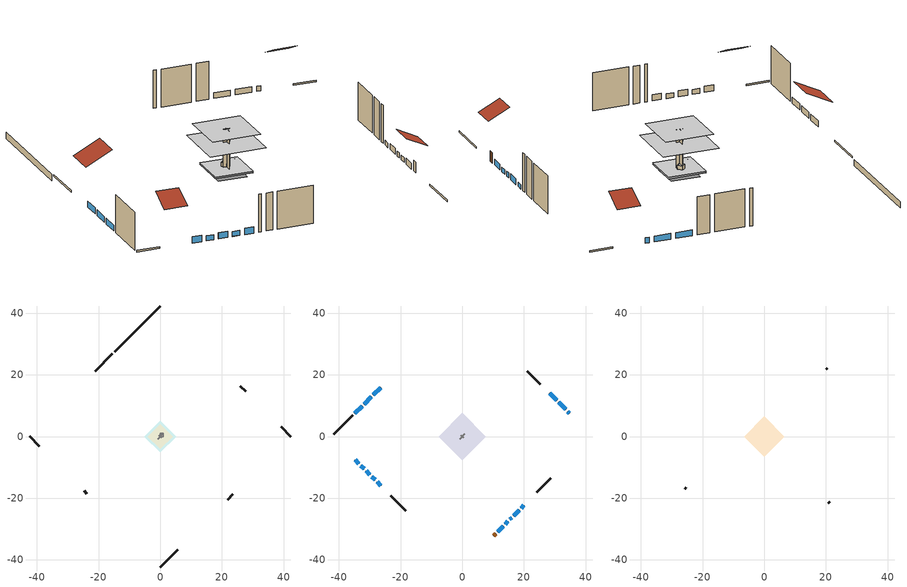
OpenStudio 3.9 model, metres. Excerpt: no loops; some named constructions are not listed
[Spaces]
garage 1
 floor foundation (Slab1 construction): -5.17,0 0,5.17 5.17,0 0,-5.17 z0
 wall outside (Wall1 construction): 27.69,14.62 25.97,16.34 z0.3:7.62
 wall outside (Wall2 construction): 21.82,-20.48 23.55,-18.76 z0.3:7.62
 wall outside (Wall12 construction): -24.67,-17.64 -23.81,-18.5 z0.3:7.62
 wall to conditioned space 1 (Wall5 construction Reversed): 0.86,0.86 -0.86,-0.86 z0.3:7.62
 wall to conditioned space 1 (Wall6 construction Reversed): -0.43,0.43 0.43,-0.43 z0.3:7.62
crawlspace - vented 1
 floor foundation (Slab2 construction): -3.99,0 0,3.99 3.99,0 0,-3.99 z-0.91
 wall outside (RimJoist1 construction): -15.49,26.82 -21.09,21.22 z0.3:0.61
 wall outside (RimJoist2 construction): 42.31,0 39.2,3.1 z0.3:0.61
 wall outside (RimJoist3 construction): 0,-42.31 5.6,-36.7 z0.3:0.61
 wall outside (RimJoist4 construction): -42.31,0 -39.2,-3.1 z0.3:0.61
 wall foundation (FoundationWall1 construction): 0,42.31 -14.83,27.48 z-0.91:0.3
furnace airloop ret air space
 floor adiabatic (AdiabaticConst): 0,0 0,1 1,1 1,0 z0
 wall adiabatic (AdiabaticConst): 0,1 0,0 1,0 1,1 0,1 z0:1
 ceiling adiabatic (AdiabaticConst): 1,0 1,1 0,1 0,0 z1
conditioned space 1
 floor to crawlspace - vented 1 (Floor1 construction): -3.99,0 0,3.99 3.99,0 0,-3.99 z0.3
 floor to garage 1 (Floor3 construction): -5.17,0 0,5.17 5.17,0 0,-5.17 z0.3
 floor adiabatic (AdiabaticFloorConstruction): -7.65,0 0,7.65 7.65,0 0,-7.65 z5.18
 wall outside (Wall3 construction): -35.48,6.83 -41.65,0.66 z0.3:7.62
 wall outside (Wall4 construction): 25.31,17 21.15,21.16 z0.3:7.62
 wall outside (Wall7 construction): 24.21,-18.1 28.73,-13.58 z0.3:7.62
 wall outside (Wall8 construction): -23.15,-19.16 -18.26,-24.05 z0.3:7.62
 wall outside (AdiabaticWallConstruction): -26.45,15.86 -28.8,13.51 / -29.46,12.85 -31.81,10.49 / -32.47,9.84 -34.82,7.48 / 16.66,-25.65 18.42,-23.89 / 11.47,-30.83 13.23,-29.08 z0.3:1.43; 34.74,7.57 34.21,8.1 z0.3:1.31; 33.55,8.76 31.28,11.03 / 30.62,11.69 28.35,13.96 z0.3:1.37; 15.48,-26.83 16.01,-26.3 z0.3:1.28; 19.07,-23.24 20.01,-22.3 / 13.88,-28.43 14.82,-27.48 z0.3:1.16; -34.74,-7.57 -33.49,-8.82 / -31.18,-11.13 -29.93,-12.37 / -27.62,-14.69 -26.37,-15.93 z0.3:1.49; -32.84,-9.47 -31.83,-10.47 / -29.28,-13.03 -28.28,-14.03 z0.3:1.25
 wall outside (AdiabaticWallConstruction 1): 10.17,-32.14 10.82,-31.49 z0.3:2.34
 window (WindowConstruction): -26.45,15.86 -28.8,13.51 z0.3:1.43
 window (WindowConstruction 1): -29.46,12.85 -31.81,10.5 z0.3:1.43
 window (WindowConstruction 2): -32.47,9.84 -34.82,7.49 z0.3:1.43
 window (WindowConstruction 3): 34.74,7.57 34.21,8.1 z0.3:1.31
 window (WindowConstruction 4): 33.55,8.76 31.28,11.03 z0.3:1.37
 window (WindowConstruction 5): 30.62,11.69 28.35,13.96 z0.3:1.37
 window (WindowConstruction 6): 15.48,-26.83 16,-26.3 z0.3:1.28
 window (WindowConstruction 7): 16.66,-25.65 18.41,-23.89 z0.3:1.43
 window (WindowConstruction 8): 19.07,-23.24 20.01,-22.3 z0.3:1.16
 window (WindowConstruction 9): 11.47,-30.83 13.23,-29.08 z0.3:1.43
 window (WindowConstruction 10): 13.88,-28.42 14.82,-27.49 z0.3:1.16
 window (WindowConstruction 11): -34.74,-7.57 -33.49,-8.82 z0.3:1.49
 window (WindowConstruction 12): -32.84,-9.47 -31.83,-10.47 z0.3:1.25
 window (WindowConstruction 13): -31.18,-11.13 -29.93,-12.37 z0.3:1.49
 window (WindowConstruction 14): -29.28,-13.03 -28.28,-14.03 z0.3:1.25
 window (WindowConstruction 15): -27.62,-14.69 -26.38,-15.93 z0.3:1.49
 door (Door): 10.17,-32.14 10.82,-31.49 z0.3:2.34
 ceiling adiabatic (AdiabaticFloorConstruction): 0,-7.65 7.65,0 0,7.65 -7.65,0 z5.18
attic - vented 1
 floor to conditioned space 1 (Floor2 construction Reversed): -6.53,0 0,6.53 6.53,0 0,-6.53 z7.62
 wall outside (Wall9 construction): 20.49,21.81 20.1,22.21 z0.3:7.62
 wall outside (Wall10 construction): -25.72,-16.59 -25.33,-16.98 z0.3:7.62
 wall outside (Wall11 construction): 20.67,-21.64 21.17,-21.14 z0.3:7.62
 roof outside (Roof1 construction): -25.79,16.52,7.62 -22.17,12.9,10.18 -18.13,16.94,10.18 -21.75,20.56,7.62
 roof outside (Roof2 construction): 35.39,6.91,7.62 32.57,4.09,9.61 35.73,0.94,9.61 38.55,3.76,7.62
 roof outside (Roof3 construction): -35.39,-6.91,7.62 -32.57,-4.09,9.61 -35.73,-0.94,9.61 -38.55,-3.76,7.62
 roof outside (Roof4 construction): 9.51,-32.79,7.62 6.6,-29.89,9.68 3.35,-33.14,9.68 6.26,-36.05,7.62
[Material] Roughness=Rough
Name | Thickness {m} | Conductivity {W/m-K} | Density {kg/m3} | Specific Heat {J/kg-K} | Thermal Absorptance | Solar Absorptance | Visible Absorptance
gypsum board | 0.0127 | 0.160291 | 801 | 837.4 | 0.9 | 0.6 | 0.6
osb sheathing 0.5 in. 2; osb sheathing 0.5 in. 3 | 0.0127 | 0.115458 | 512.64 | 1214.23
wall stud and cavity 2 | 0.1397 | 0.335416 | 139.0536 | 1170.24 | 0.9 | 0.7 | 0.7
floor stud and cavity | 0.1397 | 0.923637 | 92.3553 | 1139.71 | 0.9 | 0.7 | 0.7
osb sheathing 0.75 in. | 0.01905 | 0.115458 | 512.64 | 1214.23 | 0.9 | 0.7 | 0.7
floor covering | 0.0127 | 0.0433444 | 54.468 | 1339.84 | 0.9 | 0.6 | 0.6
ceiling loosefill ins | 0.254 | 0.0480833 | 16.02 | 1046.75 | 0.9 | 0.7 | 0.7
ceiling stud and cavity | 0.1397 | 0.104117 | 65.682 | 1177.47 | 0.9 | 0.7 | 0.7
[Construction]
Wall5 construction: osb sheathing 0.5 in. 2, wall stud and cavity 2, gypsum board
Wall6 construction: osb sheathing 0.5 in. 3, wall stud and cavity 2, gypsum board
Floor1 construction Reversed: floor covering, osb sheathing 0.75 in., floor stud and cavity
Floor2 construction: ceiling loosefill ins, ceiling stud and cavity, gypsum board
[EnergyManagementSystem:Subroutine]
furnace_airloop_0_duct_subroutine: Set AH_MFR = furnace_airloop_AH_MFR / 1; If AH_MFR > 0; Set AH_Tout = furnace_airloop_AH_Tout; Set AH_Wout = furnace_airloop_AH_Wout; Set RA_T = furnace_airloop_RA_T; Set RA_W = furnace_airloop_Ra_W; Set Fan_RTF = furnace_airloop_Fan_RTF; Set DZ_T = furnace_airloop_0_DZ_T; Set DZ_W = furnace_airloop_0_DZ_W; Set AH_VFR = furnace_airloop_AH_VFR / 1; Set h_SA = (@HFnTdbW AH_Tout AH_Wout); Set h_RA = (@HFnTdbW RA_T RA_W); Set h_fg = (@HfgAirFnWTdb AH_Wout AH_Tout); Set h_DZ = (@HFnTdbW DZ_T DZ_W); Set air_cp = 1006.0; Set f_sup = 0.133; Set f_ret = 0.067; Set sup_lk_mfr = f_sup * AH_MFR; Set ret_lk_mfr = f_ret * AH_MFR; Set SupTotLkToCond = sup_lk_mfr*(h_RA - h_SA); Set SupLatLkToCond = sup_lk_mfr*h_fg*(RA_W-AH_Wout); Set SupSensLkToCond = SupTotLkToCond-SupLatLkToCond; Set supply_ua = 136.917; Set eTm = 0-((Fan_RTF/(AH_MFR*air_cp))*supply_ua); Set t_sup = DZ_T+((AH_Tout-DZ_T)*(@Exp eTm)); Set SupCondToCond = AH_MFR*air_cp*(t_sup-AH_Tout); Set SupCondToDZ = 0-SupCondToCond; Set return_ua = 76.065; Set eTm = 0-((Fan_RTF/(AH_MFR*air_cp))*return_ua); Set t_ret = DZ_T+((RA_T-DZ_T)*(@Exp eTm)); Set RetCondToRP = AH_MFR*air_cp*(t_ret-RA_T); Set RetCondToDZ = 0-RetCondToRP; Set RetLatLkToRP = 0; Set RetSensLkToRP = ret_lk_mfr*air_cp*(DZ_T-RA_T); Set SupTotLkToDZ = sup_lk_mfr*(h_SA-h_DZ); Set SupLatLkToDZ = sup_lk_mfr*h_fg*(AH_Wout-DZ_W); Set SupSensLkToDZ = SupTotLkToDZ-SupLatLkToDZ; Set FracOutsideToCond = 1.0; Set FracOutsideToDZ = 0.0; Set FracCondToOutside = 0.0; Set FracDZToOutside = 1.0; Set FracDZToCond = 0.0; Set FracCondToDZ = 0.0; Set lk_imbal_vfr = @ABS(f_sup - f_ret) * AH_VFR; Set ImbalLkCondToDZ = lk_imbal_vfr * FracCondToDZ; Set ImbalLkDZToCond = lk_imbal_vfr * FracDZToCond; Set ImbalLkOutsideToCond = lk_imbal_vfr * FracOutsideToCond; Set ImbalLkOutsideToDZ = lk_imbal_vfr * FracOutsideToDZ; Set ImbalLkCondToOutside = lk_imbal_vfr * FracCondToOutside; Set ImbalLkDZToOutside = lk_imbal_vfr * FracDZToOutside; Else; Set SupLatLkToCond = 0; Set SupSensLkToCond = 0; Set SupCondToCond = 0; Set RetCondToRP = 0; Set RetLatLkToRP = 0; Set RetSensLkToRP = 0; Set RetCondToDZ = 0; Set SupCondToDZ = 0; Set SupLatLkToDZ = 0; Set SupSensLkToDZ = 0; Set ImbalLkCondToDZ = 0; Set ImbalLkDZToCond = 0; Set ImbalLkOutsideToCond = 0; Set ImbalLkOutsideToDZ = 0; Set ImbalLkCondToOutside = 0; Set ImbalLkDZToOutside = 0; EndIf; Set furnace_airloop_0_SupLatLkToCond = SupLatLkToCond; Set furnace_airloop_0_SupSensLkToCond = SupSensLkToCond; Set furnace_airloop_0_SupCondToLv = SupCondToCond; Set furnace_airloop_0_RetCondToRP = RetCondToRP; Set furnace_airloop_0_RetLatLkToRP = RetLatLkToRP; Set furnace_airloop_0_RetSensLkToRP = RetSensLkToRP; Set furnace_airloop_0_RetCondToDZ = RetCondToDZ; Set furnace_airloop_0_SupCondToDZ = SupCondToDZ; Set furnace_airloop_0_SupLatLkToDZ = SupLatLkToDZ; Set furnace_airloop_0_SupSensLkToDZ = SupSensLkToDZ; Set furnace_airloop_0_ZoneMixCondToDZ = ImbalLkCondToDZ; Set furnace_airloop_0_ZoneMixDZToCond = ImbalLkDZToCond; Set furnace_airloop_0_DuctImbalLkSupFanEquivCond = ImbalLkCondToOutside; Set furnace_airloop_0_DuctImbalLkExhFanEquivCond = ImbalLkOutsideToCond; Set furnace_airloop_0_DuctImbalLkSupFanEquivDZ = ImbalLkDZToOutside; Set furnace_airloop_0_DuctImbalLkExhFanEquivDZ = ImbalLkOutsideToDZ
[Schedule:Ruleset]
Name | Default Day Schedule
cooling season schedule | cooling season schedule default day
natural vent schedule | natural vent schedule default day
[Schedule:Day]
cooling season schedule default day; cooling season schedule day; cooling season schedule day 2; natural vent schedule default day: 24, 0, 0
cooling season schedule day 1; natural vent schedule day: 24, 0, 1
[Schedule:Rule] Apply Monday=Yes; Apply Wednesday=Yes; Apply Friday=Yes; Date Specification Type=DateRange; Start Day=1
Name | Schedule Ruleset | Rule Order | Day Schedule | Apply Sunday | Apply Tuesday | Apply Thursday | Apply Saturday | Start Month | End Month | End Day
cooling season schedule allday rule | cooling season schedule | 2 | cooling season schedule day | Yes | Yes | Yes | Yes | 1 | 5 | 31
cooling season schedule allday rule 1 | cooling season schedule | 1 | cooling season schedule day 1 | Yes | Yes | Yes | Yes | 6 | 9 | 30
cooling season schedule allday rule 2 | cooling season schedule | 0 | cooling season schedule day 2 | Yes | Yes | Yes | Yes | 10 | 12 | 31
natural vent schedule rule | natural vent schedule | 0 | natural vent schedule day | No | No | No | No | 1 | 12 | 31
